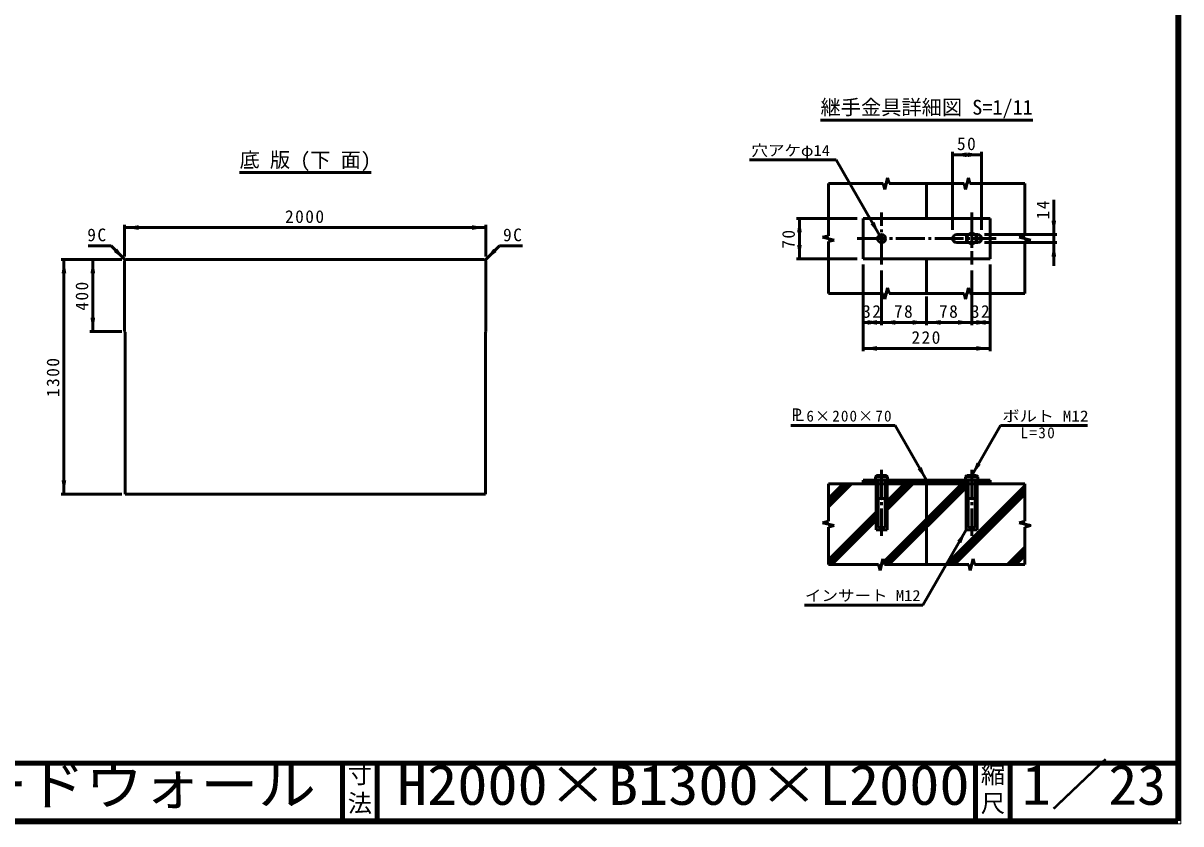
# Model space of a CAD drawing. Units: millimetres, scale not verified, with parts at other scales. Extents: x 100 to 4105, y 100 to 2870.
# Drawn here: x 2102 to 4105, y 100 to 1485 of the extents above; entities that cross this region are included whole.
import ezdxf
from ezdxf.enums import TextEntityAlignment as Align

# ---------------------------------------------------------------- set-up
doc = ezdxf.new("R2010")
doc.units = ezdxf.units.MM
doc.header["$LTSCALE"] = 5
doc.linetypes.add('USER1', pattern=[8, 4, -4])
doc.linetypes.add('USER2', pattern=[13.4, 10, -1.2, 1, -1.2])
doc.layers.add('V-nasSTD', color=7, linetype='Continuous', lineweight=50)
doc.styles.add('ＭＳ ゴシック', font='')
doc.styles.get('ＭＳ ゴシック').set_extended_font_data('MS Gothic')

msp = doc.modelspace()

# ---------------------------------------------------------------- hatches: boundary and pattern name
at = {"layer": 'V-nasSTD'}
for points in [[(3734.273, 1257.354), (3734.273, 1253.354), (3710.273, 1257.354), (3734.273, 1261.354)], [(3736.273, 1257.354), (3736.273, 1261.354), (3760.273, 1257.354), (3736.273, 1253.354)], [(3445.273, 1123.354), (3441.273, 1123.354), (3445.273, 1147.354), (3449.273, 1123.354)], [(3885.273, 1143.354), (3889.273, 1143.354), (3885.273, 1119.354), (3881.273, 1143.354)], [(2302.019, 1131.426), (2302.019, 1127.426), (2278.019, 1131.426), (2302.019, 1135.426)], [(2879.019, 1131.426), (2879.019, 1135.426), (2903.019, 1131.426), (2879.019, 1127.426)], [(3571.773, 1139.201), (3575.237, 1141.201), (3583.773, 1118.417), (3568.309, 1137.201)], [(3885.273, 1081.354), (3881.273, 1081.354), (3885.273, 1105.354), (3889.273, 1081.354)], [(2262.455, 1091.99), (2265.283, 1094.819), (2279.425, 1075.02), (2259.626, 1089.162)], [(2918.583, 1091.99), (2915.755, 1094.819), (2901.613, 1075.02), (2921.412, 1089.162)], [(3445.273, 1101.354), (3449.273, 1101.354), (3445.273, 1077.354), (3441.273, 1101.354)], [(2173.019, 1052.426), (2169.019, 1052.426), (2173.019, 1076.426), (2177.019, 1052.426)], [(2223.019, 1052.426), (2219.019, 1052.426), (2223.019, 1076.426), (2227.019, 1052.426)], [(2223.019, 975.426), (2227.019, 975.426), (2223.019, 951.426), (2219.019, 975.426)], [(3579.273, 967.354), (3579.273, 963.354), (3555.273, 967.354), (3579.273, 971.354)], [(3563.273, 967.354), (3563.273, 971.354), (3587.273, 967.354), (3563.273, 963.354)], [(3611.273, 967.354), (3611.273, 963.354), (3587.273, 967.354), (3611.273, 971.354)], [(3641.273, 967.354), (3641.273, 971.354), (3665.273, 967.354), (3641.273, 963.354)], [(3689.273, 967.354), (3689.273, 963.354), (3665.273, 967.354), (3689.273, 971.354)], [(3719.273, 967.354), (3719.273, 971.354), (3743.273, 967.354), (3719.273, 963.354)], [(3767.273, 967.354), (3767.273, 963.354), (3743.273, 967.354), (3767.273, 971.354)], [(3751.273, 967.354), (3751.273, 971.354), (3775.273, 967.354), (3751.273, 963.354)], [(3579.273, 922.354), (3579.273, 918.354), (3555.273, 922.354), (3579.273, 926.354)], [(3751.273, 922.354), (3751.273, 926.354), (3775.273, 922.354), (3751.273, 918.354)], [(3755.273, 723.139), (3758.737, 721.139), (3743.273, 702.354), (3751.809, 725.139)], [(3653.273, 715.139), (3656.737, 717.139), (3665.273, 694.354), (3649.809, 713.139)], [(2173.019, 694.176), (2177.019, 694.176), (2173.019, 670.176), (2169.019, 694.176)], [(3721.773, 587.57), (3725.237, 585.57), (3733.773, 608.354), (3718.309, 589.57)]]:
    msp.add_hatch(color=256, dxfattribs=at).paths.add_polyline_path(points)

# ---------------------------------------------------------------- linework, layer by layer
at = {"layer": 'V-nasSTD', "lineweight": 100}
for p, q in [((4100, 105), (4100, 2865)), ((105, 205), (4100, 205)), ((2655, 205), (2655, 105)), ((2715, 205), (2715, 105)), ((3750, 205), (3750, 105)), ((3810, 205), (3810, 105)), ((105, 105), (4100, 105))]:
    msp.add_line(p, q, dxfattribs=at)
at = {"layer": 'V-nasSTD'}
for p, q in [((3481.523, 1317.354), (3849.023, 1317.354)), ((3710.273, 1262.354), (3710.273, 1127.354)), ((3760.273, 1262.354), (3760.273, 1127.354)), ((3358.773, 1248.32), (3508.773, 1248.32)), ((3583.773, 1118.417), (3508.773, 1248.32)), ((3710.273, 1257.354), (3760.273, 1257.354)), ((2476.769, 1226.426), (2704.269, 1226.426)), ((3495.273, 1207.354), (3590.273, 1207.354)), ((3495.273, 1117.354), (3495.273, 1207.354)), ((3590.273, 1207.354), (3592.773, 1197.354)), ((3597.773, 1217.354), (3592.773, 1197.354)), ((3597.773, 1217.354), (3600.273, 1207.354)), ((3600.273, 1207.354), (3730.273, 1207.354)), ((3665.273, 1207.354), (3665.273, 1147.354)), ((3730.273, 1207.354), (3732.773, 1197.354)), ((3737.773, 1217.354), (3732.773, 1197.354)), ((3737.773, 1217.354), (3740.273, 1207.354)), ((3740.273, 1207.354), (3835.273, 1207.354)), ((3835.273, 1207.354), (3835.273, 1117.354)), ((3885.273, 1119.354), (3885.273, 1179.354)), ((3440.273, 1147.354), (3545.273, 1147.354)), ((3445.273, 1077.354), (3445.273, 1147.354)), ((3555.273, 1147.354), (3555.273, 1077.354)), ((3775.273, 1147.354), (3555.273, 1147.354)), ((3775.273, 1077.354), (3775.273, 1147.354)), ((2278.019, 1136.426), (2278.019, 1081.426)), ((2903.019, 1131.426), (2278.019, 1131.426)), ((2903.019, 1136.426), (2903.019, 1081.426)), ((3734.18, 1117.604), (3743.273, 1122.854)), ((3743.273, 1122.854), (3752.366, 1117.604)), ((3485.273, 1114.854), (3495.273, 1117.354)), ((3485.273, 1114.854), (3505.273, 1109.854)), ((3495.273, 1107.354), (3505.273, 1109.854)), ((3495.273, 1017.354), (3495.273, 1107.354)), ((3717.273, 1119.354), (3737.211, 1119.354)), ((3737.211, 1105.354), (3717.273, 1105.354)), ((3734.18, 1107.104), (3734.18, 1117.604)), ((3743.273, 1101.854), (3734.18, 1107.104)), ((3752.366, 1107.104), (3743.273, 1101.854)), ((3749.335, 1119.354), (3753.273, 1119.354)), ((3753.273, 1105.354), (3749.335, 1105.354)), ((3752.366, 1117.604), (3752.366, 1107.104)), ((3890.273, 1119.354), (3765.273, 1119.354)), ((3890.273, 1105.354), (3765.273, 1105.354)), ((3825.273, 1114.854), (3835.273, 1117.354)), ((3825.273, 1114.854), (3845.273, 1109.854)), ((3835.273, 1107.354), (3845.273, 1109.854)), ((3835.273, 1107.354), (3835.273, 1017.354)), ((3885.273, 1105.354), (3885.273, 1119.354)), ((3885.273, 1065.354), (3885.273, 1105.354)), ((2254.677, 1099.769), (2214.677, 1099.769)), ((2279.425, 1075.02), (2254.677, 1099.769)), ((2901.613, 1075.02), (2926.361, 1099.769)), ((2926.361, 1099.769), (2966.361, 1099.769)), ((2273.019, 1076.426), (2168.019, 1076.426)), ((2173.019, 1076.426), (2173.019, 670.176)), ((2223.019, 1076.426), (2223.019, 951.426)), ((2280.831, 1076.426), (2278.019, 1073.614)), ((2278.019, 1073.614), (2278.019, 951.426)), ((2900.206, 1076.426), (2280.831, 1076.426)), ((2900.206, 1076.426), (2903.019, 1073.614)), ((2903.019, 951.426), (2903.019, 1073.614)), ((3440.273, 1077.354), (3545.273, 1077.354)), ((3555.273, 1077.354), (3775.273, 1077.354)), ((3555.273, 1067.354), (3555.273, 917.354)), ((3665.273, 1077.354), (3665.273, 1017.354)), ((3775.273, 1067.354), (3775.273, 917.354)), ((3587.273, 1057.354), (3587.273, 962.354)), ((3743.273, 1057.354), (3743.273, 962.354)), ((3597.773, 1027.354), (3592.773, 1007.354)), ((3597.773, 1027.354), (3600.273, 1017.354)), ((3737.773, 1027.354), (3732.773, 1007.354)), ((3737.773, 1027.354), (3740.273, 1017.354)), ((3590.273, 1017.354), (3495.273, 1017.354)), ((3590.273, 1017.354), (3592.773, 1007.354)), ((3730.273, 1017.354), (3600.273, 1017.354)), ((3665.273, 1012.354), (3665.273, 962.354)), ((3730.273, 1017.354), (3732.773, 1007.354)), ((3835.273, 1017.354), (3740.273, 1017.354)), ((3555.273, 967.354), (3587.273, 967.354)), ((3587.273, 967.354), (3665.273, 967.354)), ((3665.273, 967.354), (3743.273, 967.354)), ((3775.273, 967.354), (3743.273, 967.354)), ((2273.019, 951.426), (2218.019, 951.426)), ((2278.019, 951.426), (2278.8, 950.645)), ((2278.8, 950.645), (2278.8, 670.176)), ((2903.019, 951.426), (2902.238, 950.645)), ((2902.238, 670.176), (2902.238, 950.645)), ((3555.273, 922.354), (3775.273, 922.354)), ((3430.654, 788.957), (3610.654, 788.957)), ((3610.654, 788.957), (3665.273, 694.354)), ((3793.273, 788.957), (3743.273, 702.354)), ((3793.273, 788.957), (3943.273, 788.957)), ((3578.773, 702.354), (3576.773, 700.354)), ((3595.773, 702.354), (3578.773, 702.354)), ((3595.773, 702.354), (3597.773, 700.354)), ((3734.773, 702.354), (3732.773, 700.354)), ((3751.773, 702.354), (3734.773, 702.354)), ((3751.773, 702.354), (3753.773, 700.354)), ((3495.273, 688.354), (3495.273, 623.354)), ((3835.273, 688.354), (3495.273, 688.354)), ((3520.977, 688.354), (3495.273, 662.651)), ((3528.048, 688.354), (3495.273, 655.579)), ((3535.119, 688.354), (3495.273, 648.508)), ((3775.273, 694.354), (3555.273, 694.354)), ((3555.273, 694.354), (3555.273, 688.354)), ((3556.332, 688.354), (3562.332, 694.354)), ((3563.403, 688.354), (3569.403, 694.354)), ((3570.474, 688.354), (3576.474, 694.354)), ((3576.773, 700.354), (3576.773, 694.354)), ((3597.773, 700.354), (3576.773, 700.354)), ((3576.773, 694.354), (3597.773, 694.354)), ((3577.545, 688.354), (3581.273, 692.082)), ((3577.773, 608.354), (3577.773, 688.354)), ((3581.273, 664.354), (3581.273, 694.354)), ((3726.038, 688.354), (3591.026, 553.343)), ((3733.109, 688.354), (3593.109, 548.354)), ((3597.688, 694.354), (3593.273, 689.94)), ((3593.273, 694.354), (3593.273, 664.354)), ((3596.773, 608.354), (3596.773, 688.354)), ((3627.043, 688.354), (3596.773, 658.084)), ((3634.114, 688.354), (3596.773, 651.013)), ((3641.185, 688.354), (3596.773, 643.942)), ((3597.773, 694.354), (3597.773, 700.354)), ((3598.759, 688.354), (3604.759, 694.354)), ((3600.18, 548.354), (3733.773, 681.947)), ((3605.83, 688.354), (3611.83, 694.354)), ((3612.901, 688.354), (3618.901, 694.354)), ((3619.972, 688.354), (3625.972, 694.354)), ((3627.043, 688.354), (3633.043, 694.354)), ((3634.114, 688.354), (3640.114, 694.354)), ((3641.185, 688.354), (3647.185, 694.354)), ((3648.256, 688.354), (3654.256, 694.354)), ((3655.327, 688.354), (3661.327, 694.354)), ((3662.398, 688.354), (3665.273, 691.229)), ((3668.398, 694.354), (3665.273, 691.229)), ((3665.273, 688.354), (3665.273, 548.354)), ((3669.469, 688.354), (3675.469, 694.354)), ((3676.54, 688.354), (3682.54, 694.354)), ((3683.611, 688.354), (3689.611, 694.354)), ((3690.683, 688.354), (3696.683, 694.354)), ((3697.754, 688.354), (3703.754, 694.354)), ((3699.175, 548.354), (3835.273, 684.452)), ((3704.825, 688.354), (3710.825, 694.354)), ((3711.896, 688.354), (3717.896, 694.354)), ((3718.967, 688.354), (3724.967, 694.354)), ((3726.038, 688.354), (3732.038, 694.354)), ((3732.773, 700.354), (3732.773, 694.354)), ((3753.773, 700.354), (3732.773, 700.354)), ((3732.773, 694.354), (3753.773, 694.354)), ((3733.109, 688.354), (3737.273, 692.518)), ((3733.773, 608.354), (3733.773, 688.354)), ((3737.273, 664.354), (3737.273, 694.354)), ((3753.251, 694.354), (3749.273, 690.376)), ((3749.273, 694.354), (3749.273, 664.354)), ((3752.773, 608.354), (3752.773, 688.354)), ((3753.773, 694.354), (3753.773, 700.354)), ((3754.322, 688.354), (3760.322, 694.354)), ((3761.393, 688.354), (3767.393, 694.354)), ((3768.464, 688.354), (3774.464, 694.354)), ((3775.273, 694.354), (3775.273, 688.354)), ((3835.273, 623.354), (3835.273, 688.354)), ((2273.019, 670.176), (2168.019, 670.176)), ((2278.8, 670.176), (2902.238, 670.176)), ((3581.273, 614.354), (3581.273, 664.354)), ((3593.273, 614.354), (3593.273, 664.354)), ((3706.246, 548.354), (3835.273, 677.381)), ((3713.317, 548.354), (3835.273, 670.31)), ((3737.273, 614.354), (3737.273, 664.354)), ((3749.273, 614.354), (3749.273, 664.354)), ((3485.273, 620.854), (3495.273, 623.354)), ((3485.273, 620.854), (3505.273, 615.854)), ((3557.043, 618.354), (3577.773, 639.084)), ((3564.114, 618.354), (3577.773, 632.013)), ((3571.185, 618.354), (3577.773, 624.942)), ((3825.273, 620.854), (3835.273, 623.354)), ((3825.273, 620.854), (3845.273, 615.854)), ((3557.043, 618.354), (3495.273, 556.584)), ((3564.114, 618.354), (3495.273, 549.513)), ((3495.273, 613.354), (3505.273, 615.854)), ((3495.541, 613.422), (3495.273, 613.153)), ((3495.273, 613.354), (3495.273, 548.354)), ((3571.185, 618.354), (3501.185, 548.354)), ((3596.773, 608.354), (3577.773, 608.354)), ((3658.773, 478.451), (3733.773, 608.354)), ((3752.773, 608.354), (3733.773, 608.354)), ((3835.273, 613.354), (3845.273, 615.854)), ((3835.273, 613.354), (3835.273, 548.354)), ((3844.185, 615.582), (3844.62, 616.018)), ((3805.241, 548.354), (3835.273, 578.386)), ((3812.312, 548.354), (3835.273, 571.315)), ((3819.383, 548.354), (3835.273, 564.244)), ((3495.273, 548.354), (3582.273, 548.354)), ((3582.273, 548.354), (3584.773, 538.354)), ((3583.026, 545.343), (3587.685, 550.001)), ((3589.773, 558.354), (3584.773, 538.354)), ((3589.773, 558.354), (3592.273, 548.354)), ((3592.273, 548.354), (3738.273, 548.354)), ((3738.273, 548.354), (3740.773, 538.354)), ((3745.773, 558.354), (3740.773, 538.354)), ((3745.773, 558.354), (3748.273, 548.354)), ((3748.273, 548.354), (3835.273, 548.354)), ((3658.773, 478.451), (3453.773, 478.451))]:
    msp.add_line(p, q, dxfattribs=at)
at = {"layer": 'V-nasSTD', "linetype": 'USER2'}
for p, q in [((3587.273, 1067.354), (3587.273, 1157.354)), ((3743.273, 1157.354), (3743.273, 1067.354)), ((3545.273, 1112.354), (3785.273, 1112.354)), ((3587.273, 712.354), (3587.273, 598.354)), ((3743.273, 712.354), (3743.273, 598.354))]:
    msp.add_line(p, q, dxfattribs=at)
at = {"layer": 'V-nasSTD', "linetype": 'USER1'}
for p, q in [((3737.211, 1119.354), (3749.335, 1119.354)), ((3749.335, 1105.354), (3737.211, 1105.354))]:
    msp.add_line(p, q, dxfattribs=at)
at = {"layer": 'V-nasSTD', "lineweight": 13}
msp.add_lwpolyline([(100, 100), (100, 2870), (4105, 2870), (4105, 100)], close=True, dxfattribs=at)
at = {"layer": 'V-nasSTD'}
for centre, radius in [((3587.273, 1112.354), 7), ((3743.273, 1112.354), 8.5)]:
    msp.add_circle(centre, radius, dxfattribs=at)
for centre, radius, start, end in [((3717.273, 1112.354), 7, 90, 270), ((3753.273, 1112.354), 7, 270, 90), ((3587.273, 673.792), 28.562, 68.4314, 111.5686), ((3743.273, 673.792), 28.562, 68.4314, 111.5686), ((3587.273, 672.354), 10, 233.1301, 306.8699), ((3743.273, 672.354), 10, 233.1301, 306.8699), ((3587.273, 622.354), 10, 233.1301, 306.8699), ((3743.273, 622.354), 10, 233.1301, 306.8699)]:
    msp.add_arc(centre, radius, start, end, dxfattribs=at)

# ---------------------------------------------------------------- texts
at = {"layer": 'V-nasSTD', "style": 'ＭＳ ゴシック'}
for s, p in [('継手金具詳細図 S=1/11', (3665.273, 1352.354)), ('底 版 (下 面)', (2590.519, 1261.426))]:
    msp.add_text(s, height=25.66, dxfattribs=at).set_placement(p, align=Align.TOP_CENTER)
for s, height, width, p in [('穴アケφ14', 19.06, 1.1, (3430.023, 1274.32)), ('Ｐ', 21.63, 0.9, (3440.532, 818.457)), ('Ｌ', 21.63, 0.9, (3445.154, 818.457)), ('ボルト M12', 19.06, 1.15, (3870.773, 814.957)), ('インサート M12', 19.06, 1.1, (3554.773, 504.451))]:
    msp.add_text(s, height=height, dxfattribs=dict(at, width=width)).set_placement(p, align=Align.TOP_CENTER)
for s, width, p in [('ロードウォール', 1.05, (1910.5, 202.47)), ('H2000×B1300×L2000', 1.1, (2749.25, 202.508)), ('1／23', 1.05, (3830.25, 202.582))]:
    msp.add_text(s, height=69.65, dxfattribs=dict(at, width=width)).set_placement(p, align=Align.TOP_LEFT)
for s, p in [('寸', (2663.982, 200.999)), ('縮', (3758.982, 200.999)), ('法', (2663.976, 151.01)), ('尺', (3758.976, 151.01))]:
    msp.add_text(s, height=30.79, dxfattribs=at).set_placement(p, align=Align.TOP_LEFT)
at = {"layer": 'V-nasSTD', "attachment_point": 2, "style": 'ＭＳ ゴシック'}
for s, insert, char_height in [('\\T1.17;50', (3735.273, 1287.354), 21.99), ('\\T1.17;2000', (2590.519, 1161.426), 21.99), ('\\T1.17;9C', (2230.927, 1129.769), 21.99), ('\\T1.17;9C', (2950.111, 1129.769), 21.99), ('\\T1.17;32', (3571.273, 997.354), 21.99), ('\\T1.17;78', (3626.273, 997.354), 21.99), ('\\T1.17;78', (3704.273, 997.354), 21.99), ('\\T1.17;32', (3759.273, 997.354), 21.99), ('\\T1.17;220', (3665.273, 952.354), 21.99), ('\\T1.15;6×200×70', (3531.904, 814.957), 19.06), ('\\T1.19;L=30', (3858.492, 785.997), 19.06)]:
    msp.add_mtext(s, dxfattribs=dict(at, insert=insert, char_height=char_height))
at = {"layer": 'V-nasSTD', "char_height": 21.99, "attachment_point": 2, "rotation": 90, "style": 'ＭＳ ゴシック'}
for s, insert in [('\\T1.17;14', (3855.273, 1163.104)), ('\\T1.17;70', (3415.273, 1112.354)), ('\\T1.17;400', (2193.019, 1013.926)), ('\\T1.17;1300', (2143.019, 873.301))]:
    msp.add_mtext(s, dxfattribs=dict(at, insert=insert))

doc.saveas('drawing.dxf')
